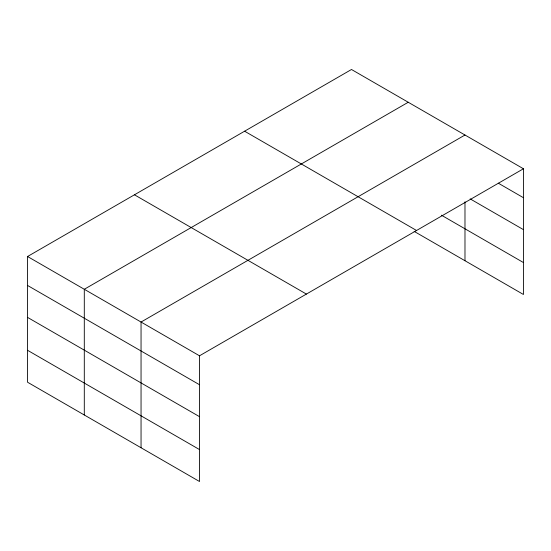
<?xml version="1.0" encoding="UTF-8"?>
<svg xmlns="http://www.w3.org/2000/svg" width="551" height="551" viewBox="0 0 551 551"><rect width="100%" height="100%" fill="white"/><g stroke="black" fill="none" stroke-linecap="round" stroke-linejoin="round"><path stroke-width="0.83" d="M27.55 256.511L199.51 355.794L199.51 481.505L27.55 382.229L27.55 256.511L351.49 69.495L523.45 168.771L523.45 294.489L414.132 231.372M408.236 102.252L84.296 289.275L84.296 414.993M464.982 135.016L141.049 322.039L141.049 447.749M199.51 355.794L523.45 168.771M498.29 183.18L523.45 197.713M470.161 198.883L523.45 229.643M441.399 215.179L523.45 262.551M244.589 131.207L416.549 230.49M134.451 194.799L306.411 294.082M27.55 285.452L199.51 384.736M27.55 317.39L199.51 416.666M27.55 350.291L199.51 449.575M464.982 201.797L464.982 260.726"/></g></svg>
